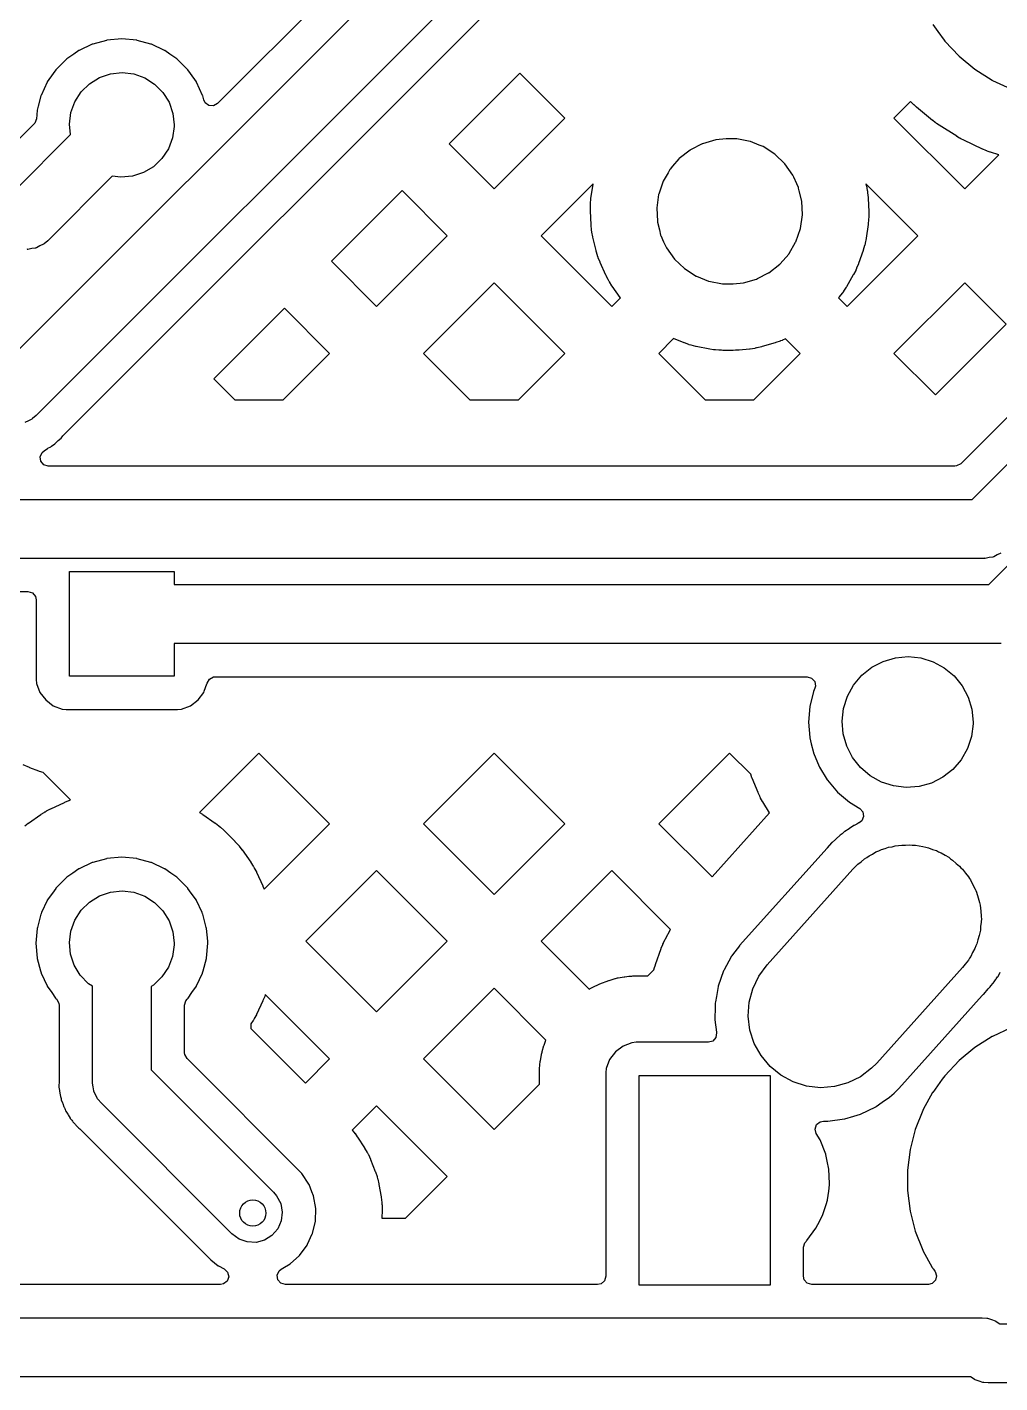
# Model space of a CAD drawing. Extents: x 124.3 to 210.2, y -114.7 to -26.3.
# Drawn here: x 143.55 to 158.41, y -100.59 to -79.89 of the extents above; entities that cross this region are included whole.
import ezdxf

# ---------------------------------------------------------------- set-up
doc = ezdxf.new("R2010")
doc.units = 0
doc.layers.add('BLACK', color=7, linetype='CONTINUOUS')

msp = doc.modelspace()

# ---------------------------------------------------------------- linework, layer by layer
at = {"layer": 'BLACK', "linetype": 'CONTINUOUS'}
for p, q in [((143.187, -85.05), (171.595, -56.6418)), ((157.984, -87.1), (188.442, -56.6418)), ((172.099, -57.41), (143.691, -85.8182)), ((152.244, -75.2736), (146.463, -81.0544)), ((158.239, -88.4), (169.982, -76.6568)), ((144.099, -86.1295), (152.767, -77.4619)), ((157.383, -79.8435), (157.463, -79.9541)), ((144.767, -80.0879), (144.556, -80.1443)), ((144.772, -80.0865), (144.767, -80.0879)), ((144.767, -80.0879), (144.767, -80.0879)), ((145, -80.0665), (144.772, -80.0865)), ((145.228, -80.0865), (145, -80.0665)), ((145.233, -80.0879), (145.228, -80.0865)), ((145.444, -80.1443), (145.233, -80.0879)), ((145.233, -80.0879), (145.233, -80.0879)), ((157.463, -79.9541), (157.559, -80.0865)), ((157.559, -80.0865), (157.568, -80.0982)), ((157.568, -80.0982), (157.784, -80.3278)), ((164.307, -80.0576), (157.81, -86.5546)), ((144.266, -80.2963), (144.16, -80.3706)), ((144.343, -80.2425), (144.266, -80.2963)), ((144.348, -80.2402), (144.343, -80.2425)), ((144.546, -80.148), (144.348, -80.2402)), ((144.348, -80.2402), (144.348, -80.2402)), ((144.551, -80.1457), (144.546, -80.148)), ((144.546, -80.148), (144.546, -80.148)), ((144.556, -80.1443), (144.551, -80.1457)), ((144.556, -80.1443), (144.556, -80.1443)), ((145.449, -80.1457), (145.444, -80.1443)), ((145.444, -80.1443), (145.444, -80.1443)), ((145.454, -80.148), (145.449, -80.1457)), ((145.652, -80.2402), (145.454, -80.148)), ((145.454, -80.148), (145.454, -80.148)), ((145.657, -80.2425), (145.652, -80.2402)), ((145.652, -80.2402), (145.652, -80.2402)), ((145.734, -80.2963), (145.657, -80.2425)), ((145.84, -80.3706), (145.734, -80.2963)), ((157.784, -80.3278), (158.026, -80.5285)), ((143.991, -80.5402), (143.953, -80.5937)), ((143.994, -80.5357), (143.991, -80.5402)), ((143.991, -80.5402), (143.991, -80.5402)), ((144.156, -80.3738), (143.994, -80.5357)), ((144.16, -80.3706), (144.156, -80.3738)), ((144.16, -80.3706), (144.16, -80.3706)), ((145.844, -80.3738), (145.84, -80.3706)), ((145.84, -80.3706), (145.84, -80.3706)), ((146.006, -80.5357), (145.844, -80.3738)), ((146.009, -80.5402), (146.006, -80.5357)), ((146.047, -80.5937), (146.009, -80.5402)), ((146.009, -80.5402), (146.009, -80.5402)), ((158.026, -80.5285), (158.292, -80.6972)), ((143.86, -80.7282), (143.813, -80.8296)), ((143.862, -80.7233), (143.86, -80.7282)), ((143.86, -80.7282), (143.86, -80.7282)), ((143.953, -80.5937), (143.862, -80.7233)), ((144.38, -80.8744), (144.507, -80.7496)), ((144.507, -80.7496), (144.659, -80.6561)), ((144.659, -80.6561), (144.828, -80.5987)), ((144.828, -80.5987), (145.006, -80.58)), ((145.006, -80.58), (145.183, -80.6011)), ((145.183, -80.6011), (145.351, -80.661)), ((145.351, -80.661), (145.501, -80.7565)), ((145.501, -80.7565), (145.627, -80.8831)), ((146.138, -80.7233), (146.047, -80.5937)), ((146.14, -80.7282), (146.138, -80.7233)), ((146.187, -80.8296), (146.14, -80.7282)), ((146.14, -80.7282), (146.14, -80.7282)), ((151.076, -80.5869), (149.997, -81.666)), ((151.765, -81.2767), (151.076, -80.5869)), ((158.292, -80.6972), (158.296, -80.6989)), ((158.296, -80.6989), (158.296, -80.6989)), ((158.296, -80.6989), (158.573, -80.8296)), ((143.764, -80.9361), (143.722, -81.0936)), ((143.766, -80.9308), (143.764, -80.9361)), ((143.764, -80.9361), (143.764, -80.9361)), ((143.813, -80.8296), (143.766, -80.9308)), ((144.283, -81.0243), (144.38, -80.8744)), ((145.627, -80.8831), (145.721, -81.0343)), ((146.234, -80.9308), (146.187, -80.8296)), ((146.236, -80.9361), (146.234, -80.9308)), ((146.252, -80.9979), (146.236, -80.9361)), ((146.236, -80.9361), (146.236, -80.9361)), ((143.706, -81.1519), (143.7, -81.2246)), ((143.722, -81.0936), (143.706, -81.1519)), ((144.222, -81.1919), (144.283, -81.0243)), ((145.721, -81.0343), (145.78, -81.2028)), ((146.273, -81.0408), (146.252, -80.9979)), ((146.33, -81.0834), (146.273, -81.0408)), ((146.401, -81.0884), (146.33, -81.0834)), ((146.463, -81.0544), (146.401, -81.0884)), ((157.045, -81.0228), (156.791, -81.2767)), ((157.047, -81.0248), (157.045, -81.0228)), ((157.081, -81.0586), (157.047, -81.0248)), ((157.084, -81.0614), (157.081, -81.0586)), ((157.095, -81.0722), (157.084, -81.0614)), ((157.098, -81.0749), (157.095, -81.0722)), ((157.134, -81.1065), (157.098, -81.0749)), ((157.137, -81.1091), (157.134, -81.1065)), ((157.38, -81.3098), (157.137, -81.1091)), ((143.658, -81.3664), (143.19, -81.8346)), ((143.669, -81.3544), (143.658, -81.3664)), ((143.695, -81.2883), (143.669, -81.3544)), ((143.7, -81.2246), (143.695, -81.2883)), ((144.2, -81.3688), (144.222, -81.1919)), ((144.216, -81.5279), (144.2, -81.3688)), ((145.78, -81.2028), (145.8, -81.38)), ((145.8, -81.38), (145.8, -81.4023)), ((150.686, -82.3557), (151.765, -81.2767)), ((156.791, -81.2767), (157.871, -82.3557)), ((157.383, -81.3123), (157.38, -81.3098)), ((157.421, -81.3416), (157.383, -81.3123)), ((157.424, -81.344), (157.421, -81.3416)), ((157.437, -81.3533), (157.424, -81.344)), ((157.44, -81.3556), (157.437, -81.3533)), ((157.48, -81.3825), (157.44, -81.3556)), ((157.483, -81.3846), (157.48, -81.3825)), ((143.364, -82.38), (144.216, -81.5279)), ((145.775, -81.579), (145.712, -81.7457)), ((145.8, -81.4023), (145.775, -81.579)), ((157.749, -81.5534), (157.483, -81.3846)), ((157.752, -81.5554), (157.749, -81.5534)), ((157.793, -81.5798), (157.752, -81.5554)), ((157.797, -81.5817), (157.793, -81.5798)), ((157.811, -81.5894), (157.797, -81.5817)), ((157.814, -81.5912), (157.811, -81.5894)), ((157.857, -81.613), (157.814, -81.5912)), ((145.712, -81.7457), (145.613, -81.8942)), ((149.997, -81.666), (150.686, -82.3557)), ((153.678, -81.7629), (153.512, -81.8936)), ((153.684, -81.7602), (153.678, -81.7629)), ((153.861, -81.6688), (153.684, -81.7602)), ((153.684, -81.7602), (153.684, -81.7602)), ((153.866, -81.6661), (153.861, -81.6688)), ((153.861, -81.6688), (153.861, -81.6688)), ((154.069, -81.6065), (153.866, -81.6661)), ((154.227, -81.5915), (154.069, -81.6065)), ((154.383, -81.5915), (154.227, -81.5915)), ((154.389, -81.5918), (154.383, -81.5915)), ((154.596, -81.6323), (154.389, -81.5918)), ((154.602, -81.6346), (154.596, -81.6323)), ((154.732, -81.6872), (154.602, -81.6346)), ((154.602, -81.6346), (154.602, -81.6346)), ((154.792, -81.7114), (154.732, -81.6872)), ((154.97, -81.8261), (154.792, -81.7114)), ((157.86, -81.6147), (157.857, -81.613)), ((158.145, -81.7488), (157.86, -81.6147)), ((158.149, -81.7504), (158.145, -81.7488)), ((158.193, -81.7694), (158.149, -81.7504)), ((158.196, -81.7709), (158.193, -81.7694)), ((158.211, -81.7767), (158.196, -81.7709)), ((158.215, -81.7781), (158.211, -81.7767)), ((158.26, -81.7944), (158.215, -81.7781)), ((158.264, -81.7956), (158.26, -81.7944)), ((158.39, -81.8366), (158.264, -81.7956)), ((145.613, -81.8942), (145.484, -82.0172)), ((153.508, -81.8981), (153.41, -82.0117)), ((153.512, -81.8936), (153.508, -81.8981)), ((153.508, -81.8981), (153.508, -81.8981)), ((155.123, -81.9724), (154.97, -81.8261)), ((155.245, -82.1449), (155.123, -81.9724)), ((157.871, -82.3557), (158.39, -81.8366)), ((144.854, -82.1626), (143.868, -83.1482)), ((144.983, -82.1798), (144.854, -82.1626)), ((145.161, -82.1637), (144.983, -82.1798)), ((145.33, -82.1085), (145.161, -82.1637)), ((145.484, -82.0172), (145.33, -82.1085)), ((153.341, -82.1093), (153.268, -82.2365)), ((153.37, -82.0586), (153.341, -82.1093)), ((153.373, -82.0534), (153.37, -82.0585)), ((153.37, -82.0585), (153.37, -82.0586)), ((153.41, -82.0117), (153.373, -82.0534)), ((155.261, -82.1789), (155.245, -82.1449)), ((155.308, -82.2817), (155.261, -82.1789)), ((149.28, -82.383), (148.201, -83.462)), ((149.969, -83.0727), (149.28, -82.383)), ((152.197, -82.2793), (151.403, -83.0727)), ((152.164, -82.5001), (152.195, -82.2908)), ((152.195, -82.2908), (152.196, -82.2849)), ((152.196, -82.2849), (152.197, -82.2793)), ((153.268, -82.2365), (153.198, -82.4363)), ((155.333, -82.3375), (155.308, -82.2817)), ((155.334, -82.3433), (155.333, -82.3375)), ((155.345, -82.3885), (155.334, -82.3433)), ((155.334, -82.3433), (155.334, -82.3433)), ((155.382, -82.5431), (155.345, -82.3885)), ((157.154, -83.0727), (156.362, -82.2817)), ((156.362, -82.2817), (156.368, -82.3055)), ((156.368, -82.3055), (156.369, -82.3114)), ((156.369, -82.3114), (156.383, -82.3826)), ((156.383, -82.3826), (156.384, -82.3885)), ((156.384, -82.3885), (156.387, -82.4122)), ((156.387, -82.4122), (156.388, -82.4181)), ((156.388, -82.4181), (156.395, -82.4902)), ((152.155, -82.6081), (152.156, -82.5842)), ((152.155, -82.614), (152.155, -82.6081)), ((152.155, -82.6456), (152.155, -82.614)), ((152.156, -82.5842), (152.157, -82.5782)), ((152.157, -82.5782), (152.164, -82.5061)), ((152.164, -82.5061), (152.164, -82.5001)), ((153.191, -82.4823), (153.168, -82.6456)), ((153.197, -82.4422), (153.191, -82.4823)), ((153.198, -82.4363), (153.197, -82.4422)), ((153.197, -82.4422), (153.197, -82.4422)), ((155.392, -82.7544), (155.382, -82.5431)), ((156.395, -82.4902), (156.395, -82.4962)), ((156.395, -82.4962), (156.405, -82.7075)), ((152.155, -82.6865), (152.155, -82.6456)), ((152.155, -82.6925), (152.155, -82.6865)), ((152.165, -82.9038), (152.155, -82.6925)), ((153.168, -82.6456), (153.178, -82.8569)), ((155.362, -82.9637), (155.392, -82.7544)), ((156.403, -82.8218), (156.396, -82.8939)), ((156.404, -82.8158), (156.403, -82.8218)), ((156.405, -82.7919), (156.404, -82.8158)), ((156.405, -82.7075), (156.405, -82.7135)), ((156.405, -82.7135), (156.405, -82.7859)), ((156.405, -82.7859), (156.405, -82.7919)), ((152.165, -82.9098), (152.165, -82.9038)), ((152.172, -82.9819), (152.165, -82.9098)), ((152.173, -82.9878), (152.172, -82.9819)), ((152.176, -83.0115), (152.173, -82.9878)), ((152.177, -83.0174), (152.176, -83.0115)), ((152.191, -83.0886), (152.177, -83.0174)), ((153.178, -82.8569), (153.179, -82.8627)), ((153.179, -82.8627), (153.179, -82.8627)), ((153.179, -82.8627), (153.208, -82.9819)), ((153.208, -82.9819), (153.227, -83.0625)), ((155.292, -83.1635), (155.362, -82.9637)), ((156.396, -82.8999), (156.365, -83.1092)), ((156.396, -82.8939), (156.396, -82.8999)), ((143.749, -83.2281), (143.696, -83.2557)), ((143.803, -83.2022), (143.749, -83.2281)), ((143.808, -83.1973), (143.803, -83.2022)), ((143.815, -83.1941), (143.808, -83.1973)), ((143.868, -83.1482), (143.815, -83.1941)), ((148.89, -84.1518), (149.969, -83.0727)), ((151.403, -83.0727), (152.482, -84.1518)), ((152.192, -83.0945), (152.191, -83.0886)), ((152.241, -83.3001), (152.192, -83.0945)), ((153.227, -83.0625), (153.23, -83.068)), ((153.23, -83.068), (153.23, -83.068)), ((153.23, -83.068), (153.273, -83.1635)), ((153.273, -83.1635), (153.315, -83.2551)), ((155.19, -83.3414), (155.289, -83.1687)), ((155.289, -83.1687), (155.292, -83.1635)), ((156.074, -84.1518), (157.154, -83.0727)), ((156.342, -83.2211), (156.322, -83.2907)), ((156.344, -83.2154), (156.342, -83.2211)), ((156.349, -83.1921), (156.344, -83.2154)), ((156.351, -83.1863), (156.349, -83.1921)), ((156.364, -83.1151), (156.351, -83.1863)), ((156.365, -83.1092), (156.364, -83.1151)), ((143.557, -83.2789), (143.55, -83.28)), ((143.564, -83.2798), (143.557, -83.2789)), ((143.623, -83.269), (143.564, -83.2798)), ((143.682, -83.2601), (143.623, -83.269)), ((143.689, -83.257), (143.682, -83.2601)), ((143.696, -83.2557), (143.689, -83.257)), ((152.243, -83.3059), (152.241, -83.3001)), ((152.263, -83.3754), (152.243, -83.3059)), ((152.265, -83.3812), (152.263, -83.3754)), ((152.273, -83.4038), (152.265, -83.3812)), ((152.275, -83.4094), (152.273, -83.4038)), ((152.302, -83.4767), (152.275, -83.4094)), ((153.315, -83.2551), (153.437, -83.4276)), ((153.437, -83.4276), (153.59, -83.5739)), ((155.052, -83.5019), (155.183, -83.3512)), ((155.183, -83.3512), (155.187, -83.3466)), ((155.187, -83.3466), (155.19, -83.3415)), ((155.19, -83.3415), (155.19, -83.3414)), ((156.32, -83.2964), (156.25, -83.4962)), ((156.322, -83.2907), (156.32, -83.2964)), ((148.201, -83.462), (148.89, -84.1518)), ((152.304, -83.4822), (152.302, -83.4767)), ((152.392, -83.6748), (152.304, -83.4822)), ((153.59, -83.5739), (153.768, -83.6886)), ((154.708, -83.7263), (154.876, -83.6398)), ((154.876, -83.6398), (154.882, -83.6371)), ((154.876, -83.6398), (154.876, -83.6398)), ((154.882, -83.6371), (155.048, -83.5064)), ((155.048, -83.5064), (155.052, -83.5019)), ((155.052, -83.5019), (155.052, -83.5019)), ((156.206, -83.6017), (156.173, -83.6661)), ((156.209, -83.5963), (156.206, -83.6017)), ((156.219, -83.5746), (156.209, -83.5963)), ((156.221, -83.569), (156.219, -83.5746)), ((156.248, -83.5018), (156.221, -83.569)), ((156.25, -83.4962), (156.248, -83.5018)), ((150.686, -83.7897), (149.607, -84.8688)), ((151.765, -84.8688), (150.686, -83.7897)), ((152.394, -83.6802), (152.392, -83.6748)), ((152.427, -83.7446), (152.394, -83.6802)), ((152.43, -83.7499), (152.427, -83.7446)), ((152.442, -83.7706), (152.43, -83.7499)), ((152.445, -83.7758), (152.442, -83.7706)), ((152.484, -83.8368), (152.445, -83.7758)), ((152.488, -83.8418), (152.484, -83.8368)), ((152.61, -84.0143), (152.488, -83.8418)), ((153.768, -83.6886), (153.773, -83.6909)), ((153.773, -83.6909), (153.958, -83.7654)), ((153.958, -83.7654), (153.958, -83.7654)), ((153.958, -83.7654), (153.964, -83.7677)), ((153.964, -83.7677), (154.171, -83.8082)), ((154.171, -83.8082), (154.177, -83.8085)), ((154.177, -83.8085), (154.333, -83.8085)), ((154.333, -83.8085), (154.491, -83.7935)), ((154.491, -83.7935), (154.694, -83.7339)), ((154.694, -83.7339), (154.708, -83.7263)), ((156.061, -83.8595), (156.022, -83.9204)), ((156.064, -83.8544), (156.061, -83.8595)), ((156.17, -83.6713), (156.064, -83.8544)), ((156.173, -83.6661), (156.17, -83.6713)), ((157.871, -83.7897), (156.791, -84.8688)), ((158.506, -84.4248), (157.871, -83.7897)), ((152.482, -84.1518), (152.614, -84.0199)), ((152.614, -84.0191), (152.61, -84.0143)), ((152.614, -84.0199), (152.614, -84.0191)), ((155.952, -84.0112), (155.944, -84.0211)), ((155.944, -84.0211), (156.074, -84.1518)), ((155.956, -84.0066), (155.952, -84.0112)), ((156.001, -83.9497), (155.956, -84.0066)), ((156.005, -83.9449), (156.001, -83.9497)), ((156.019, -83.9254), (156.005, -83.9449)), ((156.022, -83.9204), (156.019, -83.9254)), ((147.484, -84.179), (146.404, -85.2581)), ((148.173, -84.8688), (147.484, -84.179)), ((157.427, -85.5039), (158.506, -84.4248)), ((153.425, -84.6436), (153.199, -84.8688)), ((153.585, -84.7082), (153.425, -84.6436)), ((155.053, -84.6814), (154.985, -84.7051)), ((155.059, -84.6793), (155.053, -84.6814)), ((155.081, -84.6704), (155.059, -84.6793)), ((155.087, -84.6681), (155.081, -84.6704)), ((155.135, -84.6461), (155.087, -84.6681)), ((155.357, -84.8688), (155.135, -84.6461)), ((147.465, -85.5775), (148.173, -84.8688)), ((149.607, -84.8688), (150.316, -85.5775)), ((151.057, -85.5775), (151.765, -84.8688)), ((153.199, -84.8688), (153.908, -85.5775)), ((153.59, -84.7103), (153.585, -84.7082)), ((153.659, -84.7341), (153.59, -84.7103)), ((153.664, -84.736), (153.659, -84.7341)), ((153.687, -84.7428), (153.664, -84.736)), ((153.693, -84.7443), (153.687, -84.7428)), ((153.764, -84.7616), (153.693, -84.7443)), ((153.769, -84.7629), (153.764, -84.7616)), ((153.977, -84.8034), (153.769, -84.7629)), ((153.981, -84.8042), (153.977, -84.8034)), ((154.036, -84.8128), (153.981, -84.8042)), ((154.04, -84.8134), (154.036, -84.8128)), ((154.058, -84.8156), (154.04, -84.8134)), ((154.063, -84.8161), (154.058, -84.8156)), ((154.117, -84.8207), (154.063, -84.8161)), ((154.122, -84.821), (154.117, -84.8207)), ((154.127, -84.8213), (154.122, -84.821)), ((154.129, -84.8214), (154.127, -84.8213)), ((154.148, -84.822), (154.129, -84.8214)), ((154.149, -84.8221), (154.148, -84.822)), ((154.155, -84.8222), (154.149, -84.8221)), ((154.157, -84.8223), (154.155, -84.8222)), ((154.175, -84.8225), (154.157, -84.8223)), ((154.177, -84.8225), (154.175, -84.8225)), ((154.333, -84.8225), (154.177, -84.8225)), ((154.336, -84.8225), (154.333, -84.8225)), ((154.372, -84.8216), (154.336, -84.8225)), ((154.375, -84.8215), (154.372, -84.8216)), ((154.387, -84.8209), (154.375, -84.8215)), ((154.39, -84.8207), (154.387, -84.8209)), ((154.426, -84.8182), (154.39, -84.8207)), ((154.429, -84.8179), (154.426, -84.8182)), ((154.587, -84.8029), (154.429, -84.8179)), ((154.593, -84.8022), (154.587, -84.8029)), ((154.665, -84.7919), (154.593, -84.8022)), ((154.649, -85.5775), (155.357, -84.8688)), ((154.67, -84.7909), (154.665, -84.7919)), ((154.694, -84.7863), (154.67, -84.7909)), ((154.7, -84.7851), (154.694, -84.7863)), ((154.77, -84.768), (154.7, -84.7851)), ((154.776, -84.7664), (154.77, -84.768)), ((154.979, -84.7069), (154.776, -84.7664)), ((154.985, -84.7051), (154.979, -84.7069)), ((156.791, -84.8688), (157.427, -85.5039)), ((146.404, -85.2581), (146.724, -85.5775)), ((146.724, -85.5775), (147.465, -85.5775)), ((150.316, -85.5775), (151.057, -85.5775)), ((153.908, -85.5775), (154.649, -85.5775)), ((143.572, -85.8981), (143.519, -85.9257)), ((143.626, -85.8722), (143.572, -85.8981)), ((143.631, -85.8673), (143.626, -85.8722)), ((143.638, -85.8641), (143.631, -85.8673)), ((143.691, -85.8182), (143.638, -85.8641)), ((144.071, -86.1644), (144.089, -86.1413)), ((144.089, -86.1413), (144.099, -86.1295)), ((143.816, -86.3554), (143.865, -86.3238)), ((143.865, -86.3238), (143.872, -86.3191)), ((143.872, -86.3191), (143.917, -86.2942)), ((143.917, -86.2942), (143.923, -86.2911)), ((143.923, -86.2911), (143.928, -86.2867)), ((143.928, -86.2867), (143.944, -86.2734)), ((143.944, -86.2734), (143.957, -86.2636)), ((143.957, -86.2636), (143.975, -86.2514)), ((143.975, -86.2514), (143.979, -86.2487)), ((143.979, -86.2487), (143.984, -86.2445)), ((143.984, -86.2445), (144.021, -86.2073)), ((144.021, -86.2073), (144.028, -86.2007)), ((144.028, -86.2007), (144.071, -86.1644)), ((143.752, -86.4476), (143.781, -86.383)), ((143.762, -86.5178), (143.752, -86.4476)), ((143.808, -86.5715), (143.762, -86.5178)), ((143.781, -86.383), (143.816, -86.3556)), ((143.816, -86.3556), (143.816, -86.3554)), ((157.81, -86.5546), (157.748, -86.5886)), ((143.876, -86.5915), (143.808, -86.5715)), ((157.721, -86.5915), (143.876, -86.5915)), ((157.748, -86.5886), (157.721, -86.5915)), ((136.45, -87.1), (157.984, -87.1)), ((158.17, -88), (136.636, -88)), ((158.177, -87.9989), (158.17, -88)), ((158.184, -87.9998), (158.177, -87.9989)), ((158.243, -87.989), (158.184, -87.9998)), ((158.302, -87.9801), (158.243, -87.989)), ((158.309, -87.977), (158.302, -87.9801)), ((158.316, -87.9757), (158.309, -87.977)), ((158.369, -87.9481), (158.316, -87.9757)), ((158.423, -87.9222), (158.369, -87.9481)), ((144.2, -89.8), (144.2, -88.2)), ((144.2, -88.2), (145.8, -88.2)), ((145.8, -88.2), (145.8, -88.4)), ((145.8, -88.4), (158.239, -88.4)), ((141.434, -88.5085), (143.565, -88.5085)), ((143.565, -88.5085), (143.634, -88.5285)), ((143.634, -88.5285), (143.68, -88.5822)), ((143.68, -88.5822), (143.691, -88.6345)), ((143.691, -88.6345), (143.691, -89.8481)), ((158.426, -89.3), (145.8, -89.3)), ((145.8, -89.3), (145.8, -89.8)), ((156.3, -89.7855), (156.452, -89.6632)), ((156.452, -89.6632), (156.625, -89.5728)), ((156.625, -89.5728), (156.813, -89.5177)), ((156.813, -89.5177), (157.007, -89.5)), ((157.007, -89.5), (157.201, -89.5204)), ((157.201, -89.5204), (157.388, -89.5781)), ((157.388, -89.5781), (157.559, -89.671)), ((143.691, -89.8481), (143.698, -89.9103)), ((145.8, -89.8), (144.2, -89.8)), ((146.302, -89.9045), (146.337, -89.8437)), ((146.337, -89.8437), (146.4, -89.8109)), ((146.4, -89.8109), (146.424, -89.8085)), ((146.424, -89.8085), (155.465, -89.8085)), ((155.465, -89.8085), (155.533, -89.8285)), ((155.533, -89.8285), (155.58, -89.8822)), ((156.175, -89.935), (156.3, -89.7855)), ((157.559, -89.671), (157.71, -89.7954)), ((157.71, -89.7954), (157.833, -89.9466)), ((143.698, -89.9103), (143.749, -90.0467)), ((143.749, -90.0467), (143.837, -90.1633)), ((146.163, -90.1633), (146.251, -90.0467)), ((146.251, -90.0467), (146.258, -90.0276)), ((146.258, -90.0276), (146.299, -89.9177)), ((146.299, -89.9177), (146.302, -89.9103)), ((146.299, -89.9177), (146.299, -89.9177)), ((146.302, -89.9103), (146.302, -89.9045)), ((155.56, -90.0372), (155.507, -90.2569)), ((155.561, -90.0324), (155.56, -90.0372)), ((155.581, -89.9827), (155.561, -90.0324)), ((155.58, -89.8822), (155.59, -89.9524)), ((155.59, -89.9524), (155.581, -89.9827)), ((156.081, -90.1061), (156.175, -89.935)), ((157.833, -89.9466), (157.925, -90.1189)), ((143.837, -90.1633), (143.953, -90.2506)), ((143.953, -90.2506), (144.09, -90.3017)), ((145.91, -90.3017), (146.047, -90.2506)), ((146.047, -90.2506), (146.163, -90.1633)), ((155.505, -90.2633), (155.487, -90.5)), ((155.507, -90.2569), (155.505, -90.2633)), ((156.022, -90.2921), (156.081, -90.1061)), ((157.925, -90.1189), (157.981, -90.3058)), ((144.09, -90.3017), (144.152, -90.3085)), ((144.152, -90.3085), (145.848, -90.3085)), ((145.848, -90.3085), (145.91, -90.3017)), ((156, -90.486), (156.022, -90.2921)), ((156.016, -90.6805), (156, -90.486)), ((157.981, -90.3058), (158, -90.5)), ((155.487, -90.5), (155.505, -90.7367)), ((156.07, -90.8681), (156.016, -90.6805)), ((158, -90.5279), (157.975, -90.7215)), ((158, -90.5), (158, -90.5279)), ((155.505, -90.7367), (155.507, -90.7415)), ((155.507, -90.7415), (155.507, -90.7415)), ((155.507, -90.7415), (155.528, -90.8308)), ((155.528, -90.8308), (155.561, -90.9676)), ((156.159, -91.0417), (156.07, -90.8681)), ((157.914, -90.9067), (157.817, -91.0764)), ((157.975, -90.7215), (157.914, -90.9067)), ((147.094, -90.9739), (146.188, -91.8798)), ((148.173, -92.053), (147.094, -90.9739)), ((150.686, -90.9739), (149.607, -92.053)), ((151.765, -92.053), (150.686, -90.9739)), ((154.278, -90.9739), (153.199, -92.053)), ((154.603, -91.2984), (154.278, -90.9739)), ((155.561, -90.9676), (155.563, -90.9722)), ((155.563, -90.9722), (155.563, -90.9722)), ((155.563, -90.9722), (155.648, -91.1787)), ((156.281, -91.1947), (156.159, -91.0417)), ((157.817, -91.0764), (157.69, -91.2242)), ((143.589, -91.1966), (143.491, -91.1515)), ((143.597, -91.2001), (143.589, -91.1966)), ((143.734, -91.2512), (143.597, -91.2001)), ((143.741, -91.2538), (143.734, -91.2512)), ((143.8, -91.2716), (143.741, -91.2538)), ((144.217, -91.6887), (143.8, -91.2716)), ((154.622, -91.351), (154.603, -91.2984)), ((155.648, -91.1787), (155.652, -91.187)), ((155.652, -91.187), (155.654, -91.1912)), ((155.654, -91.1912), (155.773, -91.3852)), ((156.429, -91.3211), (156.281, -91.1947)), ((156.6, -91.4164), (156.429, -91.3211)), ((157.69, -91.2242), (157.536, -91.3443)), ((154.624, -91.3556), (154.622, -91.351)), ((154.715, -91.575), (154.624, -91.3556)), ((155.773, -91.3852), (155.773, -91.3852)), ((155.773, -91.3852), (155.776, -91.3894)), ((155.776, -91.3894), (155.93, -91.57)), ((156.785, -91.4767), (156.6, -91.4164)), ((156.979, -91.4998), (156.785, -91.4767)), ((157.174, -91.4848), (156.979, -91.4998)), ((157.362, -91.4323), (157.174, -91.4848)), ((157.536, -91.3443), (157.362, -91.4323)), ((143.915, -91.8235), (144.122, -91.7267)), ((144.122, -91.7267), (144.127, -91.7245)), ((144.127, -91.7245), (144.189, -91.6991)), ((144.189, -91.6991), (144.194, -91.6971)), ((144.194, -91.6971), (144.214, -91.6896)), ((144.214, -91.6896), (144.217, -91.6887)), ((154.717, -91.5795), (154.715, -91.575)), ((154.742, -91.6339), (154.717, -91.5795)), ((154.744, -91.6383), (154.742, -91.6339)), ((154.753, -91.6559), (154.744, -91.6383)), ((154.755, -91.6603), (154.753, -91.6559)), ((154.785, -91.7125), (154.755, -91.6603)), ((154.787, -91.7168), (154.785, -91.7125)), ((154.891, -91.8862), (154.787, -91.7168)), ((155.93, -91.57), (156.111, -91.7242)), ((156.111, -91.7242), (156.267, -91.8198)), ((143.574, -92.0432), (143.762, -91.9119)), ((143.762, -91.9119), (143.766, -91.9088)), ((143.766, -91.9088), (143.812, -91.8798)), ((143.812, -91.8798), (143.822, -91.8731)), ((143.822, -91.8731), (143.827, -91.8702)), ((143.827, -91.8702), (143.846, -91.8593)), ((143.846, -91.8593), (143.851, -91.8566)), ((143.851, -91.8566), (143.91, -91.8259)), ((143.91, -91.8259), (143.915, -91.8235)), ((146.188, -91.8798), (146.234, -91.9088)), ((146.234, -91.9088), (146.238, -91.9119)), ((146.238, -91.9119), (146.426, -92.0432)), ((154.012, -92.8657), (154.891, -91.8862)), ((156.267, -91.8198), (156.314, -91.8725)), ((156.326, -91.9425), (156.298, -92.0077)), ((156.314, -91.8725), (156.326, -91.9425)), ((143.517, -92.0869), (143.57, -92.0464)), ((143.57, -92.0464), (143.574, -92.0432)), ((146.426, -92.0432), (146.43, -92.0464)), ((146.43, -92.0464), (146.483, -92.0869)), ((146.483, -92.0869), (146.487, -92.0904)), ((146.487, -92.0904), (146.504, -92.1045)), ((146.504, -92.1045), (146.508, -92.1081)), ((146.508, -92.1081), (146.557, -92.153)), ((147.174, -93.0521), (148.173, -92.053)), ((149.607, -92.053), (150.686, -93.132)), ((150.686, -93.132), (151.765, -92.053)), ((153.199, -92.053), (154.012, -92.8657)), ((156.106, -92.1322), (156.041, -92.1718)), ((156.111, -92.1285), (156.106, -92.1322)), ((156.178, -92.0824), (156.111, -92.1285)), ((156.183, -92.0803), (156.178, -92.0824)), ((156.213, -92.066), (156.183, -92.0803)), ((156.183, -92.0803), (156.183, -92.0803)), ((156.224, -92.0598), (156.213, -92.066)), ((156.256, -92.04), (156.224, -92.0598)), ((156.259, -92.039), (156.256, -92.04)), ((156.298, -92.0077), (156.259, -92.039)), ((146.557, -92.153), (146.561, -92.1568)), ((146.561, -92.1568), (146.723, -92.3187)), ((146.723, -92.3187), (146.727, -92.3227)), ((146.727, -92.3227), (146.772, -92.3717)), ((155.838, -92.3451), (155.772, -92.4224)), ((155.841, -92.3414), (155.838, -92.3451)), ((155.838, -92.3451), (155.838, -92.3451)), ((155.845, -92.3382), (155.841, -92.3414)), ((155.897, -92.2939), (155.845, -92.3382)), ((155.845, -92.3382), (155.845, -92.3382)), ((155.903, -92.2889), (155.897, -92.2939)), ((155.908, -92.2844), (155.903, -92.2889)), ((155.967, -92.2284), (155.908, -92.2844)), ((155.998, -92.2068), (155.967, -92.2284)), ((156.008, -92.1989), (155.998, -92.2068)), ((156.037, -92.1744), (156.008, -92.1989)), ((156.041, -92.1718), (156.037, -92.1744)), ((156.041, -92.1718), (156.041, -92.1718)), ((145, -92.5665), (144.772, -92.5865)), ((145.228, -92.5865), (145, -92.5665)), ((146.772, -92.3717), (146.776, -92.3758)), ((146.776, -92.3758), (146.79, -92.3926)), ((146.79, -92.3926), (146.793, -92.3969)), ((146.793, -92.3969), (146.834, -92.4497)), ((146.834, -92.4497), (146.837, -92.4541)), ((146.837, -92.4541), (146.968, -92.6416)), ((155.77, -92.4247), (154.433, -93.915)), ((155.772, -92.4224), (155.77, -92.4247)), ((156.377, -92.5671), (156.411, -92.5418)), ((156.411, -92.5418), (156.462, -92.5165)), ((156.462, -92.5165), (156.516, -92.4846)), ((156.516, -92.4846), (156.561, -92.4678)), ((156.561, -92.4678), (156.602, -92.4476)), ((156.602, -92.4476), (156.654, -92.4334)), ((156.654, -92.4334), (156.709, -92.4133)), ((156.709, -92.4133), (156.761, -92.4044)), ((156.761, -92.4044), (156.809, -92.3914)), ((156.809, -92.3914), (156.859, -92.3876)), ((156.859, -92.3876), (156.912, -92.3785)), ((156.912, -92.3785), (156.969, -92.3792)), ((156.969, -92.3792), (157.022, -92.3752)), ((157.022, -92.3752), (157.068, -92.3805)), ((157.068, -92.3805), (157.118, -92.3812)), ((157.118, -92.3812), (157.178, -92.3931)), ((157.178, -92.3931), (157.234, -92.3996)), ((157.234, -92.3996), (157.275, -92.4124)), ((157.275, -92.4124), (157.32, -92.4213)), ((157.32, -92.4213), (157.381, -92.4457)), ((157.381, -92.4457), (157.438, -92.4637)), ((157.438, -92.4637), (157.472, -92.4822)), ((157.472, -92.4822), (157.511, -92.4976)), ((157.511, -92.4976), (157.57, -92.535)), ((157.57, -92.535), (157.626, -92.5651)), ((157.626, -92.5651), (157.653, -92.5875)), ((144.343, -92.7425), (144.251, -92.8068)), ((144.348, -92.7402), (144.343, -92.7425)), ((144.546, -92.648), (144.348, -92.7402)), ((144.348, -92.7402), (144.348, -92.7402)), ((144.551, -92.6457), (144.546, -92.648)), ((144.546, -92.648), (144.546, -92.648)), ((144.556, -92.6443), (144.551, -92.6457)), ((144.767, -92.5879), (144.556, -92.6443)), ((144.556, -92.6443), (144.556, -92.6443)), ((144.772, -92.5865), (144.767, -92.5879)), ((144.767, -92.5879), (144.767, -92.5879)), ((145.233, -92.5879), (145.228, -92.5865)), ((145.444, -92.6443), (145.233, -92.5879)), ((145.233, -92.5879), (145.233, -92.5879)), ((145.449, -92.6457), (145.444, -92.6443)), ((145.444, -92.6443), (145.444, -92.6443)), ((145.454, -92.648), (145.449, -92.6457)), ((145.652, -92.7402), (145.454, -92.648)), ((145.454, -92.648), (145.454, -92.648)), ((145.657, -92.7425), (145.652, -92.7402)), ((145.652, -92.7402), (145.652, -92.7402)), ((145.749, -92.8068), (145.657, -92.7425)), ((146.968, -92.6416), (146.971, -92.6462)), ((146.971, -92.6462), (147.007, -92.7023)), ((147.007, -92.7023), (147.01, -92.707)), ((147.01, -92.707), (147.021, -92.726)), ((147.021, -92.726), (147.023, -92.7308)), ((147.023, -92.7308), (147.054, -92.7898)), ((148.89, -92.77), (147.811, -93.849)), ((149.969, -93.849), (148.89, -92.77)), ((152.482, -92.77), (151.403, -93.849)), ((153.379, -93.667), (152.482, -92.77)), ((154.853, -94.2087), (156.163, -92.7487)), ((156.163, -92.7487), (156.178, -92.7332)), ((156.178, -92.7332), (156.184, -92.7256)), ((156.184, -92.7256), (156.195, -92.7155)), ((156.195, -92.7155), (156.24, -92.6706)), ((156.24, -92.6706), (156.289, -92.6338)), ((156.289, -92.6338), (156.339, -92.5899)), ((156.339, -92.5899), (156.377, -92.5671)), ((157.653, -92.5875), (157.685, -92.6075)), ((157.685, -92.6075), (157.74, -92.6582)), ((157.74, -92.6582), (157.791, -92.7003)), ((157.791, -92.7003), (157.812, -92.7246)), ((157.812, -92.7246), (157.836, -92.7472)), ((157.836, -92.7472), (157.884, -92.8109)), ((144.156, -92.8738), (143.994, -93.0357)), ((144.16, -92.8706), (144.156, -92.8738)), ((144.251, -92.8068), (144.16, -92.8706)), ((144.16, -92.8706), (144.16, -92.8706)), ((145.84, -92.8706), (145.749, -92.8068)), ((145.844, -92.8738), (145.84, -92.8706)), ((145.84, -92.8706), (145.84, -92.8706)), ((146.006, -93.0357), (145.844, -92.8738)), ((147.054, -92.7898), (147.057, -92.7947)), ((147.057, -92.7947), (147.153, -93.0022)), ((157.884, -92.8109), (157.928, -92.8644)), ((157.928, -92.8644), (157.942, -92.8887)), ((157.942, -92.8887), (157.959, -92.9122)), ((157.959, -92.9122), (157.997, -92.9879)), ((143.94, -93.1132), (143.862, -93.2233)), ((143.991, -93.0402), (143.94, -93.1132)), ((143.994, -93.0357), (143.991, -93.0402)), ((143.991, -93.0402), (143.991, -93.0402)), ((144.507, -93.2496), (144.659, -93.1561)), ((144.659, -93.1561), (144.828, -93.0987)), ((144.828, -93.0987), (145.006, -93.08)), ((145.006, -93.08), (145.183, -93.1011)), ((145.183, -93.1011), (145.351, -93.161)), ((145.351, -93.161), (145.501, -93.2565)), ((146.009, -93.0402), (146.006, -93.0357)), ((146.06, -93.1132), (146.009, -93.0402)), ((146.009, -93.0402), (146.009, -93.0402)), ((146.138, -93.2233), (146.06, -93.1132)), ((147.153, -93.0022), (147.155, -93.0073)), ((147.155, -93.0073), (147.174, -93.0521)), ((157.997, -92.9879), (158.032, -93.0514)), ((158.032, -93.0514), (158.039, -93.0742)), ((158.039, -93.0742), (158.05, -93.0968)), ((158.05, -93.0968), (158.075, -93.1832)), ((158.075, -93.1832), (158.098, -93.2546)), ((143.86, -93.2282), (143.775, -93.4114)), ((143.862, -93.2233), (143.86, -93.2282)), ((143.86, -93.2282), (143.86, -93.2282)), ((144.283, -93.5243), (144.38, -93.3744)), ((144.38, -93.3744), (144.507, -93.2496)), ((145.501, -93.2565), (145.627, -93.3831)), ((145.627, -93.3831), (145.721, -93.5343)), ((146.14, -93.2282), (146.138, -93.2233)), ((146.225, -93.4114), (146.14, -93.2282)), ((146.14, -93.2282), (146.14, -93.2282)), ((158.098, -93.2546), (158.1, -93.2746)), ((158.1, -93.2746), (158.106, -93.295)), ((158.106, -93.295), (158.115, -93.3903)), ((158.115, -93.3903), (158.124, -93.4666)), ((143.764, -93.4361), (143.71, -93.6382)), ((143.766, -93.4308), (143.764, -93.4361)), ((143.764, -93.4361), (143.764, -93.4361)), ((143.775, -93.4114), (143.766, -93.4308)), ((144.222, -93.6919), (144.283, -93.5243)), ((145.721, -93.5343), (145.78, -93.7028)), ((146.234, -93.4308), (146.225, -93.4114)), ((146.236, -93.4361), (146.234, -93.4308)), ((146.29, -93.6382), (146.236, -93.4361)), ((146.236, -93.4361), (146.236, -93.4361)), ((158.123, -93.5589), (158.114, -93.6219)), ((158.124, -93.4666), (158.123, -93.4829)), ((158.123, -93.4829), (158.125, -93.5)), ((158.125, -93.5), (158.123, -93.5589)), ((143.706, -93.6519), (143.687, -93.88)), ((143.71, -93.6382), (143.706, -93.6519)), ((144.2, -93.8688), (144.222, -93.6919)), ((145.78, -93.7028), (145.8, -93.88)), ((146.294, -93.6519), (146.29, -93.6382)), ((146.311, -93.849), (146.294, -93.6519)), ((153.3, -93.8139), (153.379, -93.667)), ((158.094, -93.7626), (158.072, -93.8271)), ((158.1, -93.7194), (158.094, -93.7626)), ((158.111, -93.6799), (158.1, -93.7194)), ((158.114, -93.6219), (158.111, -93.6799)), ((143.687, -93.88), (143.706, -94.1081)), ((144.217, -94.0463), (144.2, -93.8688)), ((145.8, -93.9023), (145.775, -94.079)), ((145.8, -93.88), (145.8, -93.9023)), ((146.294, -94.1081), (146.313, -93.88)), ((146.313, -93.88), (146.311, -93.849)), ((147.811, -93.849), (148.89, -94.9281)), ((148.89, -94.9281), (149.969, -93.849)), ((151.403, -93.849), (152.134, -94.5801)), ((153.15, -94.2019), (153.236, -93.9593)), ((153.236, -93.9593), (153.237, -93.9547)), ((153.237, -93.9547), (153.259, -93.8991)), ((153.259, -93.8991), (153.261, -93.8946)), ((153.261, -93.8946), (153.269, -93.8765)), ((153.269, -93.8765), (153.271, -93.872)), ((153.271, -93.872), (153.298, -93.8183)), ((153.298, -93.8183), (153.3, -93.8139)), ((154.43, -93.9188), (154.324, -94.0572)), ((154.431, -93.9169), (154.43, -93.9188)), ((154.43, -93.9188), (154.43, -93.9188)), ((154.433, -93.915), (154.431, -93.9169)), ((154.433, -93.915), (154.433, -93.915)), ((158.028, -93.9576), (157.992, -94.0209)), ((158.04, -93.9201), (158.028, -93.9576)), ((158.056, -93.8866), (158.04, -93.9201)), ((158.072, -93.8271), (158.056, -93.8866)), ((143.706, -94.1081), (143.708, -94.1134)), ((143.708, -94.1134), (143.708, -94.1134)), ((143.708, -94.1134), (143.758, -94.3008)), ((144.274, -94.2156), (144.217, -94.0463)), ((144.366, -94.3681), (144.274, -94.2156)), ((145.775, -94.079), (145.712, -94.2457)), ((146.242, -94.3008), (146.292, -94.1134)), ((146.292, -94.1134), (146.294, -94.1081)), ((146.292, -94.1134), (146.292, -94.1134)), ((153.131, -94.2637), (153.149, -94.2066)), ((153.149, -94.2066), (153.15, -94.2019)), ((154.31, -94.0771), (154.192, -94.2962)), ((154.312, -94.0743), (154.31, -94.0771)), ((154.314, -94.07), (154.312, -94.0743)), ((154.324, -94.0572), (154.314, -94.07)), ((154.726, -94.3806), (154.853, -94.2087)), ((157.878, -94.1966), (157.837, -94.2513)), ((157.927, -94.1372), (157.878, -94.1966)), ((157.944, -94.1063), (157.927, -94.1372)), ((157.964, -94.0794), (157.944, -94.1063)), ((157.992, -94.0209), (157.964, -94.0794)), ((143.758, -94.3008), (143.766, -94.3292)), ((143.766, -94.3292), (143.768, -94.3342)), ((143.768, -94.3342), (143.768, -94.3342)), ((143.768, -94.3342), (143.86, -94.5318)), ((144.49, -94.4964), (144.366, -94.3681)), ((145.613, -94.3942), (145.484, -94.5172)), ((145.712, -94.2457), (145.613, -94.3942)), ((146.14, -94.5318), (146.232, -94.3342)), ((146.232, -94.3342), (146.234, -94.3292)), ((146.232, -94.3342), (146.232, -94.3342)), ((146.234, -94.3292), (146.242, -94.3008)), ((152.441, -94.4462), (152.532, -94.4184)), ((152.532, -94.4184), (152.54, -94.4164)), ((152.54, -94.4164), (152.571, -94.4091)), ((152.571, -94.4091), (152.578, -94.4075)), ((152.578, -94.4075), (152.672, -94.3913)), ((152.672, -94.3913), (152.68, -94.3902)), ((152.68, -94.3902), (152.742, -94.3834)), ((152.742, -94.3834), (152.746, -94.3831)), ((152.746, -94.3831), (152.787, -94.3798)), ((152.787, -94.3798), (152.79, -94.3795)), ((152.79, -94.3795), (152.804, -94.3788)), ((152.804, -94.3788), (152.807, -94.3787)), ((152.807, -94.3787), (152.848, -94.3775)), ((152.848, -94.3775), (152.852, -94.3775)), ((152.852, -94.3775), (153.033, -94.3775)), ((153.033, -94.3775), (153.125, -94.2854)), ((153.125, -94.2854), (153.13, -94.2685)), ((153.13, -94.2685), (153.131, -94.2637)), ((154.19, -94.3008), (154.108, -94.534)), ((154.192, -94.2962), (154.19, -94.3008)), ((154.19, -94.3008), (154.19, -94.3008)), ((154.634, -94.5734), (154.726, -94.3806)), ((157.837, -94.2513), (156.527, -95.7113)), ((158.328, -94.4589), (158.345, -94.4307)), ((158.345, -94.4307), (158.353, -94.42)), ((158.353, -94.42), (158.373, -94.394)), ((158.373, -94.3939), (158.376, -94.39)), ((158.373, -94.394), (158.373, -94.3939)), ((158.376, -94.39), (158.406, -94.3342)), ((158.406, -94.3342), (158.414, -94.319)), ((143.86, -94.5318), (143.86, -94.5318)), ((143.86, -94.5318), (143.862, -94.5367)), ((143.862, -94.5367), (143.929, -94.6321)), ((143.929, -94.6321), (143.989, -94.7177)), ((144.55, -94.5356), (144.49, -94.4964)), ((144.55, -96), (144.55, -94.5356)), ((145.484, -94.5172), (145.45, -94.5373)), ((145.45, -94.5373), (145.45, -95.8136)), ((146.011, -94.7177), (146.071, -94.6321)), ((146.071, -94.6321), (146.138, -94.5367)), ((146.138, -94.5367), (146.14, -94.5318)), ((146.14, -94.5318), (146.14, -94.5318)), ((150.686, -94.566), (149.607, -95.6451)), ((151.477, -95.3572), (150.686, -94.566)), ((152.134, -94.5801), (152.144, -94.5742)), ((152.144, -94.5742), (152.151, -94.5697)), ((152.151, -94.5697), (152.183, -94.5525)), ((152.183, -94.5525), (152.191, -94.5485)), ((152.191, -94.5485), (152.289, -94.5034)), ((152.289, -94.5034), (152.297, -94.4999)), ((152.297, -94.4999), (152.434, -94.4488)), ((152.434, -94.4488), (152.441, -94.4462)), ((154.107, -94.5387), (154.079, -94.691)), ((154.108, -94.534), (154.107, -94.5387)), ((154.108, -94.534), (154.108, -94.534)), ((154.579, -94.7801), (154.634, -94.5734)), ((158.162, -94.6549), (158.229, -94.5768)), ((158.229, -94.5768), (158.231, -94.5745)), ((158.231, -94.5745), (158.238, -94.566)), ((158.238, -94.566), (158.259, -94.5431)), ((158.259, -94.5431), (158.269, -94.5301)), ((158.269, -94.5301), (158.273, -94.5249)), ((158.273, -94.5249), (158.326, -94.4631)), ((158.326, -94.4631), (158.328, -94.4589)), ((158.328, -94.4589), (158.328, -94.4589)), ((143.989, -94.7177), (143.994, -94.7243)), ((143.994, -94.7243), (144.005, -94.7351)), ((144.005, -94.7351), (144.039, -94.7974)), ((144.039, -94.7974), (144.041, -94.8242)), ((144.041, -94.8242), (144.041, -95.9845)), ((145.958, -94.8242), (145.979, -94.7561)), ((145.958, -95.5508), (145.958, -94.8242)), ((145.979, -94.7561), (145.995, -94.7351)), ((145.995, -94.7351), (146.006, -94.7243)), ((146.006, -94.7243), (146.011, -94.7177)), ((147.153, -94.7578), (147.057, -94.9653)), ((147.155, -94.7527), (147.153, -94.7578)), ((147.181, -94.6913), (147.155, -94.7527)), ((147.183, -94.6862), (147.181, -94.6913)), ((147.19, -94.6656), (147.183, -94.6862)), ((147.191, -94.6631), (147.19, -94.6656)), ((148.173, -95.6451), (147.191, -94.6631)), ((154.06, -94.7916), (154.059, -94.8537)), ((154.064, -94.7732), (154.06, -94.7916)), ((154.079, -94.691), (154.064, -94.7732)), ((154.565, -94.9934), (154.579, -94.7801)), ((156.863, -96.0987), (158.138, -94.678)), ((158.138, -94.678), (158.15, -94.6663)), ((158.15, -94.6663), (158.155, -94.6618)), ((158.155, -94.6618), (158.159, -94.6586)), ((158.155, -94.6618), (158.155, -94.6618)), ((158.159, -94.6586), (158.162, -94.6549)), ((158.162, -94.6549), (158.162, -94.6549)), ((147.021, -95.034), (147.01, -95.053)), ((147.023, -95.0292), (147.021, -95.034)), ((147.054, -94.9702), (147.023, -95.0292)), ((147.057, -94.9653), (147.054, -94.9702)), ((154.059, -94.8537), (154.054, -95.0387)), ((154.054, -95.0387), (154.054, -95.0486)), ((154.054, -95.0486), (154.079, -95.2374)), ((154.592, -95.2054), (154.565, -94.9934)), ((147.007, -95.0577), (146.972, -95.1117)), ((146.972, -95.1117), (146.972, -95.183)), ((146.972, -95.183), (147.804, -96.0144)), ((147.01, -95.053), (147.007, -95.0577)), ((154.081, -95.2488), (154.07, -95.319)), ((154.079, -95.2374), (154.081, -95.2488)), ((154.658, -95.4086), (154.592, -95.2054)), ((158.573, -95.1704), (158.296, -95.3011)), ((151.418, -95.5324), (151.446, -95.4412)), ((151.446, -95.4412), (151.449, -95.4337)), ((151.449, -95.4337), (151.477, -95.3572)), ((152.653, -95.4494), (152.537, -95.5367)), ((152.79, -95.3983), (152.653, -95.4494)), ((152.852, -95.3915), (152.79, -95.3983)), ((153.956, -95.3915), (152.852, -95.3915)), ((154.023, -95.3722), (153.956, -95.3915)), ((154.07, -95.319), (154.023, -95.3722)), ((154.762, -95.5956), (154.658, -95.4086)), ((158.292, -95.3028), (158.026, -95.4715)), ((158.296, -95.3011), (158.292, -95.3028)), ((158.296, -95.3011), (158.296, -95.3011)), ((145.961, -95.5776), (145.958, -95.5508)), ((145.995, -95.6399), (145.961, -95.5776)), ((147.744, -97.3889), (145.995, -95.6399)), ((147.804, -96.0144), (148.173, -95.6451)), ((149.607, -95.6451), (150.686, -96.7241)), ((151.39, -95.6802), (151.391, -95.6724)), ((151.391, -95.6724), (151.407, -95.5784)), ((151.407, -95.5784), (151.409, -95.5707)), ((151.409, -95.5707), (151.416, -95.54)), ((151.416, -95.54), (151.418, -95.5324)), ((152.449, -95.6533), (152.398, -95.7897)), ((152.537, -95.5367), (152.449, -95.6533)), ((154.899, -95.7596), (154.762, -95.5956)), ((157.784, -95.6722), (157.568, -95.9018)), ((158.026, -95.4715), (157.784, -95.6722)), ((145.45, -95.8136), (147.318, -97.6818)), ((151.377, -95.8519), (151.378, -95.8485)), ((151.377, -96.0329), (151.377, -95.8519)), ((151.378, -95.8485), (151.379, -95.8072)), ((151.379, -95.8038), (151.38, -95.7902)), ((151.379, -95.8072), (151.379, -95.8038)), ((151.38, -95.7868), (151.383, -95.7457)), ((151.38, -95.7902), (151.38, -95.7868)), ((151.383, -95.7424), (151.39, -95.6802)), ((151.383, -95.7457), (151.383, -95.7424)), ((152.398, -95.7897), (152.391, -95.8519)), ((152.391, -95.8519), (152.391, -98.9655)), ((155.064, -95.8949), (154.899, -95.7596)), ((156.45, -95.7894), (156.279, -95.9182)), ((156.527, -95.7113), (156.45, -95.7894)), ((144.041, -95.988), (144.039, -96.0637)), ((144.039, -96.0637), (144.039, -96.0706)), ((144.039, -96.0706), (144.04, -96.0768)), ((144.04, -96.0768), (144.049, -96.1273)), ((144.041, -95.9845), (144.041, -95.988)), ((144.551, -96.0071), (144.55, -96)), ((144.55, -96.0141), (144.551, -96.0071)), ((144.561, -96.0731), (144.55, -96.0141)), ((144.57, -96.1323), (144.561, -96.0731)), ((150.686, -96.7241), (151.377, -96.0329)), ((152.9, -99.1), (152.9, -95.9)), ((152.9, -95.9), (154.9, -95.9)), ((154.9, -95.9), (154.9, -99.1)), ((155.252, -95.9963), (155.064, -95.8949)), ((155.456, -96.0604), (155.252, -95.9963)), ((155.668, -96.0848), (155.456, -96.0604)), ((155.881, -96.0686), (155.668, -96.0848)), ((156.088, -96.0124), (155.881, -96.0686)), ((156.279, -95.9182), (156.088, -96.0124)), ((157.529, -95.9554), (157.383, -96.1565)), ((157.566, -95.905), (157.529, -95.9554)), ((157.568, -95.9018), (157.566, -95.905)), ((157.566, -95.905), (157.566, -95.905)), ((144.049, -96.1273), (144.05, -96.1364)), ((144.05, -96.1364), (144.056, -96.1937)), ((144.056, -96.1937), (144.064, -96.2197)), ((144.064, -96.2197), (144.068, -96.2355)), ((144.068, -96.2355), (144.071, -96.2526)), ((144.071, -96.2526), (144.073, -96.2623)), ((144.073, -96.2623), (144.075, -96.2683)), ((144.075, -96.2683), (144.075, -96.2683)), ((144.075, -96.2683), (144.094, -96.3159)), ((144.573, -96.1387), (144.57, -96.1323)), ((144.574, -96.1458), (144.573, -96.1387)), ((144.602, -96.1989), (144.574, -96.1458)), ((144.628, -96.2529), (144.602, -96.1989)), ((144.633, -96.2582), (144.628, -96.2529)), ((144.636, -96.2645), (144.633, -96.2582)), ((144.682, -96.3182), (144.636, -96.2645)), ((156.612, -96.3087), (156.723, -96.2316)), ((156.723, -96.2316), (156.792, -96.1665)), ((156.792, -96.1665), (156.861, -96.1004)), ((156.861, -96.1004), (156.863, -96.0987)), ((156.861, -96.1004), (156.861, -96.1004)), ((157.381, -96.16), (157.239, -96.4181)), ((157.383, -96.1565), (157.381, -96.16)), ((157.381, -96.16), (157.381, -96.16)), ((144.094, -96.3159), (144.097, -96.3246)), ((144.097, -96.3246), (144.114, -96.3795)), ((144.114, -96.3795), (144.118, -96.3851)), ((144.118, -96.3851), (144.128, -96.4034)), ((144.128, -96.4034), (144.135, -96.4181)), ((144.135, -96.4181), (144.142, -96.4374)), ((144.142, -96.4374), (144.142, -96.4374)), ((144.142, -96.4374), (144.145, -96.4434)), ((144.145, -96.4434), (144.175, -96.4901)), ((144.175, -96.4901), (144.176, -96.4916)), ((144.176, -96.4916), (144.181, -96.4995)), ((144.181, -96.4995), (144.209, -96.5498)), ((146.682, -98.3182), (144.682, -96.3182)), ((148.89, -96.3621), (148.518, -96.7341)), ((149.969, -97.4411), (148.89, -96.3621)), ((156.178, -96.5192), (156.28, -96.4887)), ((156.28, -96.4887), (156.512, -96.3776)), ((156.512, -96.3776), (156.517, -96.3737)), ((156.517, -96.3737), (156.612, -96.3087)), ((157.231, -96.4324), (157.115, -96.7252)), ((157.239, -96.4181), (157.231, -96.4324)), ((144.209, -96.5498), (144.213, -96.5547)), ((144.213, -96.5547), (144.227, -96.5705)), ((144.227, -96.5705), (144.236, -96.5835)), ((144.236, -96.5835), (144.245, -96.5966)), ((144.245, -96.5966), (144.251, -96.6063)), ((144.251, -96.6063), (144.256, -96.6111)), ((144.256, -96.6111), (144.293, -96.6482)), ((144.293, -96.6482), (144.299, -96.6553)), ((144.299, -96.6553), (144.336, -96.6977)), ((144.336, -96.6977), (144.341, -96.7016)), ((144.341, -96.7016), (144.341, -96.7016)), ((144.341, -96.7016), (144.359, -96.7156)), ((155.587, -96.7173), (155.609, -96.6498)), ((155.609, -96.6498), (155.663, -96.6047)), ((155.663, -96.6047), (155.716, -96.5946)), ((155.716, -96.5946), (155.774, -96.596)), ((155.774, -96.596), (155.774, -96.596)), ((155.774, -96.596), (155.779, -96.5962)), ((155.779, -96.5962), (156.033, -96.5621)), ((156.033, -96.5621), (156.038, -96.5607)), ((156.038, -96.5607), (156.178, -96.5192)), ((156.038, -96.5607), (156.038, -96.5607)), ((144.359, -96.7156), (144.371, -96.7261)), ((144.371, -96.7261), (146.357, -98.7122)), ((148.518, -96.7341), (148.543, -96.7639)), ((148.543, -96.7639), (148.546, -96.7676)), ((148.546, -96.7676), (148.558, -96.7829)), ((148.558, -96.7829), (148.561, -96.7868)), ((148.561, -96.7868), (148.594, -96.8345)), ((148.594, -96.8345), (148.597, -96.8385)), ((148.597, -96.8385), (148.704, -97.0014)), ((155.605, -96.7859), (155.587, -96.7173)), ((155.664, -96.8826), (155.605, -96.7859)), ((155.75, -97.101), (155.664, -96.8826)), ((157.115, -96.7252), (157.037, -97.0302)), ((148.704, -97.0014), (148.707, -97.0068)), ((148.707, -97.0068), (148.746, -97.0734)), ((148.746, -97.0734), (148.749, -97.079)), ((148.749, -97.079), (148.761, -97.1016)), ((148.761, -97.1016), (148.764, -97.1073)), ((148.764, -97.1073), (148.796, -97.1775)), ((155.751, -97.1062), (155.75, -97.101)), ((155.772, -97.2072), (155.751, -97.1062)), ((155.751, -97.1062), (155.751, -97.1062)), ((157.037, -97.0302), (156.998, -97.3426)), ((148.796, -97.1775), (148.798, -97.1833)), ((148.798, -97.1833), (148.87, -97.3644)), ((155.798, -97.3308), (155.772, -97.2072)), ((147.749, -97.3937), (147.744, -97.3889)), ((147.855, -97.5566), (147.749, -97.3937)), ((148.87, -97.3644), (148.872, -97.3704)), ((148.872, -97.3704), (148.897, -97.4434)), ((148.897, -97.4434), (148.899, -97.4495)), ((148.899, -97.4495), (148.906, -97.474)), ((148.906, -97.474), (148.907, -97.4802)), ((148.907, -97.4802), (148.924, -97.5553)), ((149.333, -98.0775), (149.969, -97.4411)), ((155.802, -97.4358), (155.798, -97.3308)), ((155.806, -97.5513), (155.802, -97.4358)), ((156.998, -97.3426), (156.998, -97.6574)), ((147.318, -97.6818), (147.364, -97.7355)), ((147.364, -97.7355), (147.426, -97.8542)), ((147.858, -97.5626), (147.855, -97.5566)), ((147.902, -97.6744), (147.858, -97.5626)), ((147.858, -97.5626), (147.858, -97.5626)), ((147.927, -97.7377), (147.902, -97.6744)), ((147.961, -97.9294), (147.927, -97.7377)), ((148.924, -97.5553), (148.926, -97.5616)), ((148.926, -97.5616), (148.959, -97.7534)), ((155.776, -97.7982), (155.794, -97.6662)), ((155.794, -97.6662), (155.806, -97.5707)), ((155.807, -97.5654), (155.806, -97.5513)), ((155.806, -97.5707), (155.807, -97.5654)), ((155.806, -97.5707), (155.806, -97.5707)), ((156.998, -97.6574), (157.037, -97.9698)), ((147.426, -97.8542), (147.45, -97.9859)), ((147.955, -98.1241), (147.961, -97.9294)), ((148.959, -97.7534), (148.96, -97.7597)), ((148.96, -97.7597), (148.97, -97.8362)), ((148.97, -97.8362), (148.971, -97.8425)), ((148.971, -97.8425), (148.972, -97.8679)), ((148.972, -97.8679), (148.973, -97.8743)), ((148.973, -97.8743), (148.974, -97.9514)), ((155.706, -98.0224), (155.754, -97.8679)), ((155.754, -97.8679), (155.775, -97.8033)), ((155.775, -97.8033), (155.776, -97.7982)), ((147.434, -98.1187), (147.38, -98.2411)), ((147.45, -97.9859), (147.434, -98.1187)), ((147.911, -98.3137), (147.955, -98.1241)), ((148.974, -97.9578), (148.971, -98.0775)), ((148.971, -98.0775), (149.333, -98.0775)), ((148.974, -97.9514), (148.974, -97.9578)), ((155.628, -98.1772), (155.704, -98.0271)), ((155.704, -98.0271), (155.706, -98.0224)), ((155.704, -98.0271), (155.704, -98.0271)), ((157.037, -97.9698), (157.115, -98.2748)), ((146.789, -98.3977), (146.682, -98.3182)), ((147.292, -98.3422), (147.179, -98.413)), ((147.38, -98.2411), (147.292, -98.3422)), ((147.837, -98.4734), (147.908, -98.3195)), ((147.908, -98.3195), (147.911, -98.3137)), ((155.46, -98.42), (155.6, -98.2317)), ((155.6, -98.2317), (155.628, -98.1772)), ((157.115, -98.2748), (157.231, -98.5676)), ((146.916, -98.442), (146.789, -98.3977)), ((147.049, -98.4473), (146.916, -98.442)), ((147.179, -98.413), (147.049, -98.4473)), ((147.714, -98.6472), (147.829, -98.4904)), ((147.829, -98.4904), (147.837, -98.4734)), ((155.409, -98.523), (155.429, -98.4549)), ((155.409, -98.9655), (155.409, -98.523)), ((155.429, -98.4549), (155.448, -98.4319)), ((155.448, -98.4319), (155.456, -98.4237)), ((155.456, -98.4237), (155.46, -98.42)), ((155.456, -98.4237), (155.456, -98.4237)), ((157.231, -98.5676), (157.233, -98.571)), ((157.233, -98.571), (157.233, -98.571)), ((157.233, -98.571), (157.375, -98.8294)), ((146.357, -98.7122), (146.359, -98.7142)), ((146.359, -98.7142), (146.359, -98.7142)), ((146.359, -98.7142), (146.416, -98.7605)), ((146.416, -98.7605), (146.47, -98.8043)), ((147.46, -98.8415), (147.569, -98.7775)), ((147.569, -98.7775), (147.714, -98.6472)), ((146.47, -98.8043), (146.475, -98.8073)), ((146.475, -98.8073), (146.475, -98.8073)), ((146.475, -98.8073), (146.564, -98.8538)), ((146.564, -98.8538), (146.615, -98.9031)), ((146.632, -98.9722), (146.608, -99.0392)), ((146.615, -98.9031), (146.632, -98.9722)), ((147.373, -98.9476), (147.402, -98.883)), ((147.383, -99.0178), (147.373, -98.9476)), ((147.402, -98.883), (147.434, -98.8568)), ((147.434, -98.8568), (147.46, -98.8415)), ((152.391, -98.9655), (152.371, -99.0336)), ((155.42, -99.0178), (155.409, -98.9655)), ((157.375, -98.8294), (157.383, -98.8435)), ((157.383, -98.8435), (157.385, -98.8467)), ((157.385, -98.8467), (157.385, -98.8467)), ((157.385, -98.8467), (157.394, -98.8584)), ((157.394, -98.8584), (157.414, -98.8868)), ((157.414, -98.8868), (157.418, -98.8914)), ((157.418, -98.8914), (157.442, -98.9583)), ((157.442, -98.9583), (157.426, -99.0275)), ((146.506, -99.0915), (141.466, -99.0915)), ((146.552, -99.0827), (146.506, -99.0915)), ((146.608, -99.0392), (146.552, -99.0827)), ((147.429, -99.0715), (147.383, -99.0178)), ((147.498, -99.0915), (147.429, -99.0715)), ((152.266, -99.0915), (147.498, -99.0915)), ((152.318, -99.0801), (152.266, -99.0915)), ((152.371, -99.0336), (152.318, -99.0801)), ((154.9, -99.1), (152.9, -99.1)), ((155.466, -99.0715), (155.42, -99.0178)), ((155.534, -99.0915), (155.466, -99.0715)), ((157.316, -99.0915), (155.534, -99.0915)), ((157.375, -99.0769), (157.316, -99.0915)), ((157.426, -99.0275), (157.375, -99.0769)), ((141.45, -99.6), (158.137, -99.6)), ((158.137, -99.6), (158.207, -99.6055)), ((158.207, -99.6055), (158.214, -99.6077)), ((158.214, -99.6077), (158.221, -99.608)), ((158.221, -99.608), (158.278, -99.6278)), ((158.278, -99.6278), (158.335, -99.6459)), ((158.335, -99.6459), (158.341, -99.6499)), ((158.341, -99.6499), (158.348, -99.6523)), ((158.348, -99.6523), (158.396, -99.6879)), ((158.396, -99.6879), (158.404, -99.6939)), ((158.404, -99.6939), (167.95, -99.6939)), ((157.963, -100.5), (141.636, -100.5)), ((157.972, -100.506), (157.963, -100.5)), ((158.02, -100.542), (157.972, -100.506)), ((158.027, -100.544), (158.02, -100.542)), ((158.033, -100.548), (158.027, -100.544)), ((158.09, -100.566), (158.033, -100.548)), ((158.147, -100.586), (158.09, -100.566)), ((158.154, -100.586), (158.147, -100.586)), ((158.161, -100.588), (158.154, -100.586)), ((158.231, -100.594), (158.161, -100.588)), ((168.136, -100.594), (158.231, -100.594))]:
    msp.add_line(p, q, dxfattribs=at)
at = {"layer": 'BLACK'}
msp.add_circle((147, -98), 0.2, dxfattribs=at)

doc.saveas('drawing.dxf')
